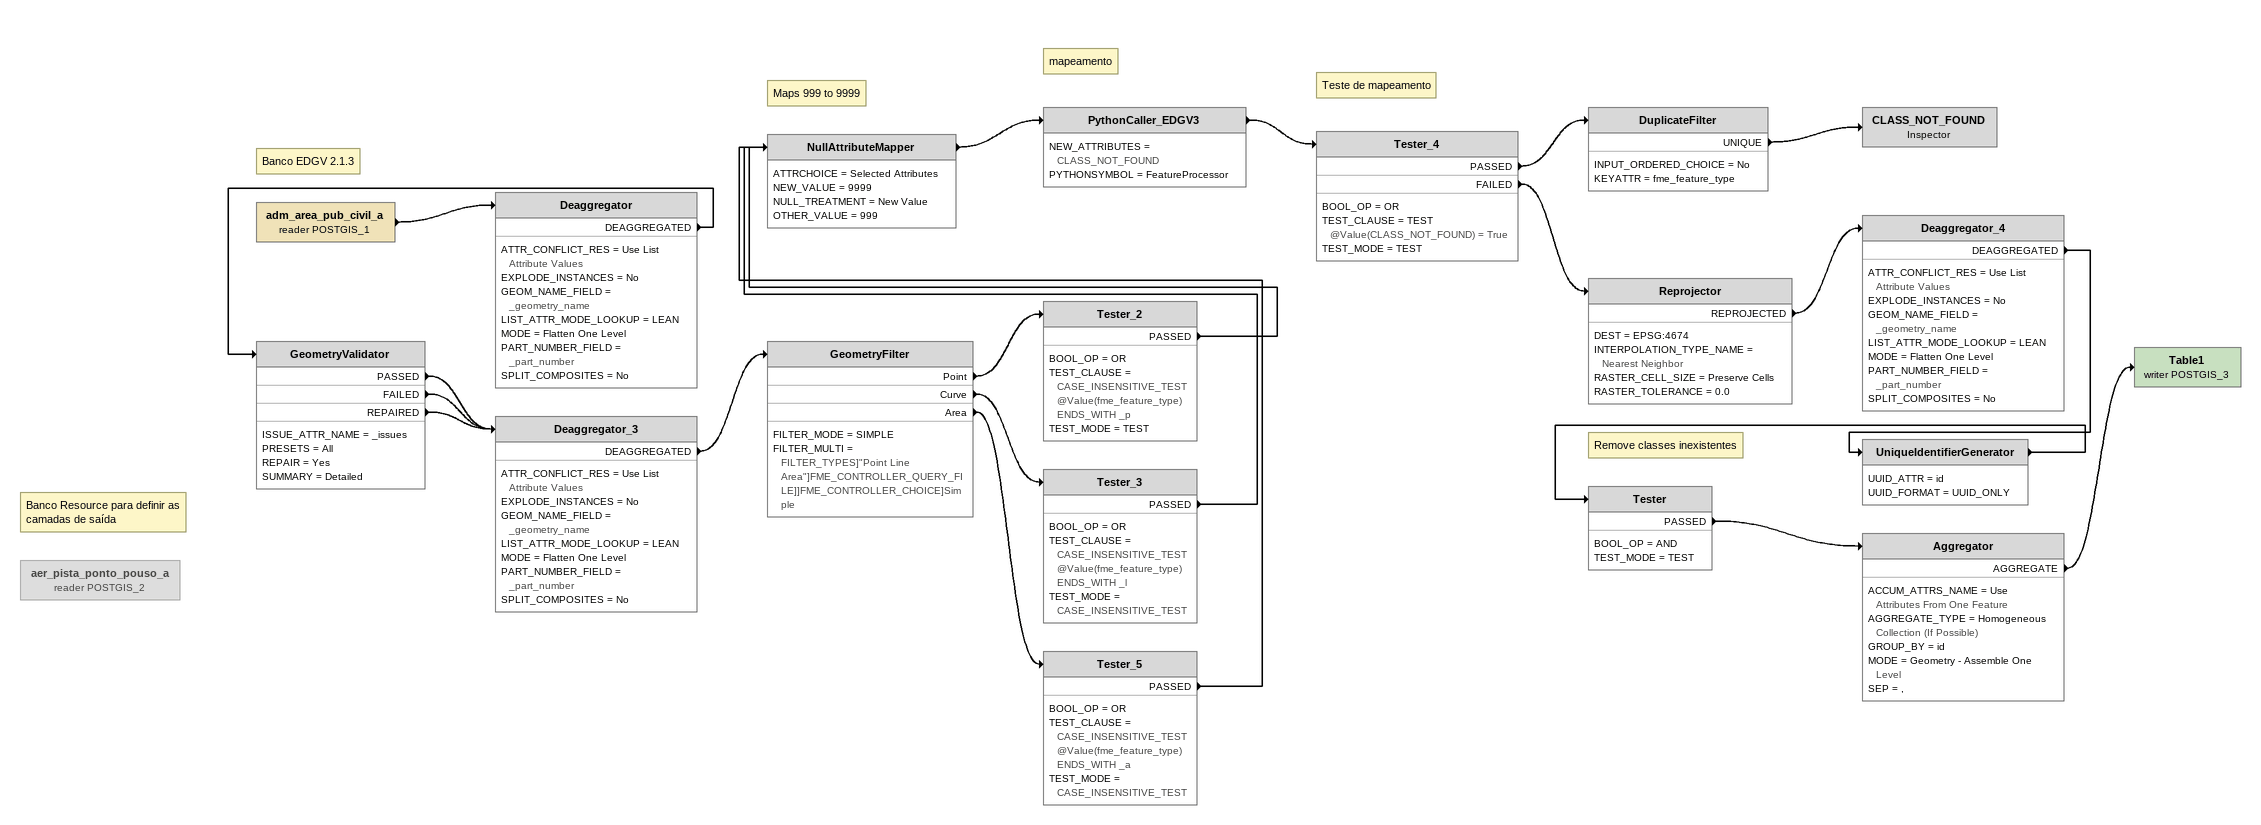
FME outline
Note: Banco Resource para definir as camadas de saída
aer_pista_ponto_pouso_a (reader POSTGIS_2) [off]
Note: Banco EDGV 2.1.3
adm_area_pub_civil_a (reader POSTGIS_1)
    -> Deaggregator
Deaggregator
    ATTR_CONFLICT_RES = Use List Attribute Values
    EXPLODE_INSTANCES = No
    GEOM_NAME_FIELD = _geometry_name
    LIST_ATTR_MODE_LOOKUP = LEAN
    MODE = Flatten One Level
    PART_NUMBER_FIELD = _part_number
    SPLIT_COMPOSITES = No
    DEAGGREGATED -> GeometryValidator
GeometryValidator
    ISSUE_ATTR_NAME = _issues
    PRESETS = All
    REPAIR = Yes
    SUMMARY = Detailed
    PASSED -> Deaggregator_3
    FAILED -> Deaggregator_3
    REPAIRED -> Deaggregator_3
Deaggregator_3
    ATTR_CONFLICT_RES = Use List Attribute Values
    EXPLODE_INSTANCES = No
    GEOM_NAME_FIELD = _geometry_name
    LIST_ATTR_MODE_LOOKUP = LEAN
    MODE = Flatten One Level
    PART_NUMBER_FIELD = _part_number
    SPLIT_COMPOSITES = No
    DEAGGREGATED -> GeometryFilter
GeometryFilter
    FILTER_MODE = SIMPLE
    FILTER_MULTI = FILTER_TYPES]"Point Line Area"]FME_CONTROLLER_QUERY_FILE]]FME_CONTROLLER_CHOICE]Simple
    Point -> Tester_2
    Curve -> Tester_3
    Area -> Tester_5
Tester_2
    BOOL_OP = OR
    TEST_CLAUSE = CASE_INSENSITIVE_TEST @Value(fme_feature_type) ENDS_WITH _p
    TEST_MODE = TEST
    PASSED -> NullAttributeMapper
Tester_3
    BOOL_OP = OR
    TEST_CLAUSE = CASE_INSENSITIVE_TEST @Value(fme_feature_type) ENDS_WITH _l
    TEST_MODE = CASE_INSENSITIVE_TEST
    PASSED -> NullAttributeMapper
Tester_5
    BOOL_OP = OR
    TEST_CLAUSE = CASE_INSENSITIVE_TEST @Value(fme_feature_type) ENDS_WITH _a
    TEST_MODE = CASE_INSENSITIVE_TEST
    PASSED -> NullAttributeMapper
Note: Maps 999 to 9999
NullAttributeMapper
    ATTRCHOICE = Selected Attributes
    NEW_VALUE = 9999
    NULL_TREATMENT = New Value
    OTHER_VALUE = 999
    -> PythonCaller_EDGV3
Note: mapeamento
PythonCaller_EDGV3
    NEW_ATTRIBUTES = CLASS_NOT_FOUND
    PYTHONSYMBOL = FeatureProcessor
    -> Tester_4
Note: Teste de mapeamento
Tester_4
    BOOL_OP = OR
    TEST_CLAUSE = TEST @Value(CLASS_NOT_FOUND) = True
    TEST_MODE = TEST
    PASSED -> DuplicateFilter
    FAILED -> Reprojector
DuplicateFilter
    INPUT_ORDERED_CHOICE = No
    KEYATTR = fme_feature_type
    UNIQUE -> CLASS_NOT_FOUND
CLASS_NOT_FOUND: Inspector
Reprojector
    DEST = EPSG:4674
    INTERPOLATION_TYPE_NAME = Nearest Neighbor
    RASTER_CELL_SIZE = Preserve Cells
    RASTER_TOLERANCE = 0.0
    REPROJECTED -> Deaggregator_4
Deaggregator_4
    ATTR_CONFLICT_RES = Use List Attribute Values
    EXPLODE_INSTANCES = No
    GEOM_NAME_FIELD = _geometry_name
    LIST_ATTR_MODE_LOOKUP = LEAN
    MODE = Flatten One Level
    PART_NUMBER_FIELD = _part_number
    SPLIT_COMPOSITES = No
    DEAGGREGATED -> UniqueIdentifierGenerator
UniqueIdentifierGenerator
    UUID_ATTR = id
    UUID_FORMAT = UUID_ONLY
    -> Tester
Note: Remove classes inexistentes
Tester
    BOOL_OP = AND
    TEST_MODE = TEST
    PASSED -> Aggregator
Aggregator
    ACCUM_ATTRS_NAME = Use Attributes From One Feature
    AGGREGATE_TYPE = Homogeneous Collection (If Possible)
    GROUP_BY = id
    MODE = Geometry - Assemble One Level
    SEP = ,
    AGGREGATE -> Table1 (writer POSTGIS_3)
Table1 (writer POSTGIS_3)
